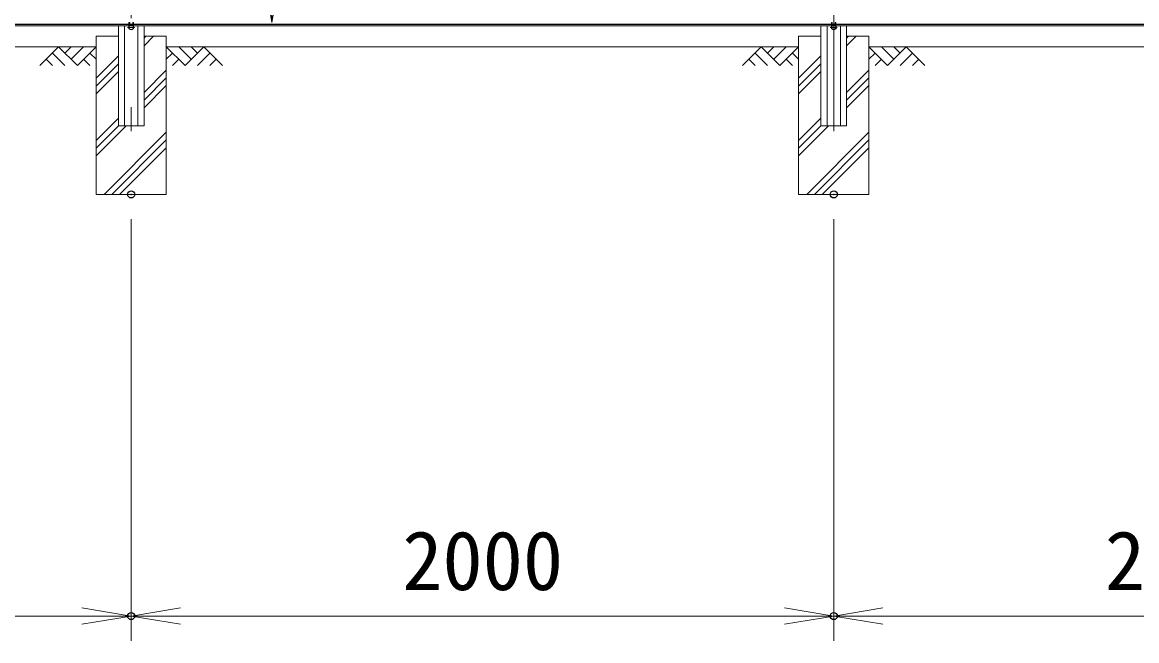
# Model space of a CAD drawing. Units: millimetres at full size. Extents: x -14700 to 14700, y -10395 to 10395.
# Drawn here: x -9954 to -6782, y -3047 to -1288 of the extents above; entities that cross this region are included whole.
import ezdxf
from ezdxf.enums import TextEntityAlignment as Align

# ---------------------------------------------------------------- set-up
doc = ezdxf.new("R2010")
doc.units = ezdxf.units.MM
doc.header["$LTSCALE"] = 40
doc.header["$PDMODE"] = 32
doc.header["$PDSIZE"] = 20
doc.linetypes.add('USER1', pattern=[50.8, 31.75, -6.35, 6.35, -6.35])
for name, color, linetype, lineweight in [('0-0_D-STR1', 1, 'Continuous', 18), ('0-1_D-BMK', 2, 'USER1', 13), ('0-2_D-STR3', 3, 'Continuous', 13), ('0-3_D-STR4', 7, 'Continuous', 18), ('0-4_D-BGD', 7, 'Continuous', 18), ('0-5_D-DCR-HCH', 7, 'Continuous', 13), ('0-6_D-STR-DIM', 7, 'Continuous', 13), ('0-7_0', 7, 'Continuous', 18), ('0-9_D-STR-TXT', 7, 'Continuous', 13)]:
    doc.layers.add(name, color=color, linetype=linetype, lineweight=lineweight)
doc.layers.add('0-8_Defpoints', color=253, linetype='Continuous')
doc.styles.add('ＭＳ ゴシック', font='')
doc.styles.get('ＭＳ ゴシック').set_extended_font_data('MS Gothic')

# ---------------------------------------------------------------- blocks, each defined once
blk = doc.blocks.new('_Open')
at = {"layer": '0-7_0'}
blk.add_line((-40, 6.67), (0, 0), dxfattribs=at)
blk.add_lwpolyline([(-40, -6.67), (0, 0), (-40, 0)], dxfattribs=at)

msp = doc.modelspace()

# ---------------------------------------------------------------- linework, layer by layer
at = {"layer": '0-0_D-STR1'}
for p, q in [((-11719.24, -1293.48), (1155.76, -1293.48)), ((-11719.24, -1297.48), (1155.76, -1297.48)), ((-9680.74, -1582.48), (-9680.74, -1297.48)), ((-9663.24, -1582.48), (-9663.24, -1297.48)), ((-9625.24, -1582.48), (-9625.24, -1297.48)), ((-9607.74, -1582.48), (-9607.74, -1297.48)), ((-7680.74, -1582.48), (-7680.74, -1297.48)), ((-7663.24, -1582.48), (-7663.24, -1297.48)), ((-7625.24, -1582.48), (-7625.24, -1297.48)), ((-7607.74, -1582.48), (-7607.74, -1297.48)), ((-9680.74, -1582.48), (-9607.74, -1582.48)), ((-7680.74, -1582.48), (-7607.74, -1582.48))]:
    msp.add_line(p, q, dxfattribs=at)
at = {"layer": '0-1_D-BMK'}
for p, q in [((-9644.24, 502.52), (-9644.24, -1597.48)), ((-7644.24, -1130.11), (-7644.24, -1597.48)), ((-9634.24, -1301.98), (-9654.24, -1301.98)), ((-7634.24, -1301.98), (-7654.24, -1301.98))]:
    msp.add_line(p, q, dxfattribs=at)
at = {"layer": '0-2_D-STR3'}
for p, q in [((-11719.24, -1292.48), (1155.76, -1292.48)), ((-9644.24, -1294.47), (-9650.74, -1298.23)), ((-9650.74, -1298.23), (-9650.74, -1305.73)), ((-9650.49, -1298.08), (-9650.49, -1287.98)), ((-9650.49, -1287.98), (-9648.49, -1287.98)), ((-9648.49, -1296.93), (-9648.49, -1287.98)), ((-9637.74, -1298.23), (-9644.24, -1294.47)), ((-9639.99, -1296.93), (-9639.99, -1287.98)), ((-9639.99, -1287.98), (-9637.99, -1287.98)), ((-9637.99, -1298.08), (-9637.99, -1287.98)), ((-9637.74, -1305.73), (-9637.74, -1298.23)), ((-7644.24, -1294.47), (-7650.74, -1298.23)), ((-7650.74, -1298.23), (-7650.74, -1305.73)), ((-7650.49, -1298.08), (-7650.49, -1287.98)), ((-7650.49, -1287.98), (-7648.49, -1287.98)), ((-7648.49, -1296.93), (-7648.49, -1287.98)), ((-7637.74, -1298.23), (-7644.24, -1294.47)), ((-7639.99, -1296.93), (-7639.99, -1287.98)), ((-7639.99, -1287.98), (-7637.99, -1287.98)), ((-7637.99, -1298.08), (-7637.99, -1287.98)), ((-7637.74, -1305.73), (-7637.74, -1298.23)), ((-9650.74, -1305.73), (-9644.24, -1309.48)), ((-9644.24, -1309.48), (-9637.74, -1305.73)), ((-7650.74, -1305.73), (-7644.24, -1309.48)), ((-7644.24, -1309.48), (-7637.74, -1305.73))]:
    msp.add_line(p, q, dxfattribs=at)
for centre in [(-9644.24, -1301.98), (-7644.24, -1301.98)]:
    msp.add_circle(centre, 6.25, dxfattribs=at)
at = {"layer": '0-3_D-STR4'}
for p, q in [((-9744.24, -1327.48), (-9744.24, -1777.48)), ((-9680.74, -1327.48), (-9744.24, -1327.48)), ((-9544.24, -1327.48), (-9607.74, -1327.48)), ((-9544.24, -1327.48), (-9544.24, -1777.48)), ((-7744.24, -1327.48), (-7744.24, -1777.48)), ((-7680.74, -1327.48), (-7744.24, -1327.48)), ((-7544.24, -1327.48), (-7607.74, -1327.48)), ((-7544.24, -1327.48), (-7544.24, -1777.48)), ((-9544.24, -1777.48), (-9744.24, -1777.48)), ((-7544.24, -1777.48), (-7744.24, -1777.48))]:
    msp.add_line(p, q, dxfattribs=at)
at = {"layer": '0-4_D-BGD'}
for p, q in [((-9744.24, -1357.48), (-11431.74, -1357.48)), ((-9544.24, -1357.48), (-7744.24, -1357.48)), ((-5856.74, -1357.48), (-7544.24, -1357.48))]:
    msp.add_line(p, q, dxfattribs=at)
at = {"layer": '0-5_D-DCR-HCH'}
for p, q in [((-9607.74, -1354.54), (-9580.68, -1327.48)), ((-9607.74, -1332.44), (-9602.77, -1327.48)), ((-7607.74, -1354.54), (-7580.68, -1327.48)), ((-7607.74, -1332.44), (-7602.77, -1327.48)), ((-9850.66, -1357.48), (-9903.87, -1410.69)), ((-9850.66, -1357.48), (-9797.45, -1410.69)), ((-9832.93, -1375.22), (-9815.19, -1357.48)), ((-9815.19, -1392.95), (-9779.71, -1357.48)), ((-9797.45, -1410.69), (-9744.24, -1357.48)), ((-9491.03, -1410.69), (-9544.24, -1357.48)), ((-9473.29, -1392.95), (-9508.76, -1357.48)), ((-9437.81, -1357.48), (-9491.03, -1410.69)), ((-9455.46, -1375.31), (-9473.29, -1357.48)), ((-9437.81, -1357.48), (-9384.6, -1410.69)), ((-7850.66, -1357.48), (-7903.87, -1410.69)), ((-7850.66, -1357.48), (-7797.45, -1410.69)), ((-7832.93, -1375.22), (-7815.19, -1357.48)), ((-7815.19, -1392.95), (-7779.71, -1357.48)), ((-7797.45, -1410.69), (-7744.24, -1357.48)), ((-7491.03, -1410.69), (-7544.24, -1357.48)), ((-7473.29, -1392.95), (-7508.76, -1357.48)), ((-7437.81, -1357.48), (-7491.03, -1410.69)), ((-7455.46, -1375.31), (-7473.29, -1357.48)), ((-7437.81, -1357.48), (-7384.6, -1410.69)), ((-9886.14, -1392.95), (-9868.32, -1410.69)), ((-9868.4, -1375.22), (-9832.76, -1410.69)), ((-9779.71, -1392.95), (-9761.89, -1410.69)), ((-9761.98, -1375.22), (-9744.24, -1392.87)), ((-9744.24, -1446.85), (-9680.74, -1383.35)), ((-9526.5, -1375.22), (-9544.24, -1392.87)), ((-9508.76, -1392.95), (-9526.58, -1410.69)), ((-9420.08, -1375.22), (-9455.71, -1410.69)), ((-9402.34, -1392.95), (-9420.16, -1410.69)), ((-7886.14, -1392.95), (-7868.32, -1410.69)), ((-7868.4, -1375.22), (-7832.76, -1410.69)), ((-7779.71, -1392.95), (-7761.89, -1410.69)), ((-7761.98, -1375.22), (-7744.24, -1392.87)), ((-7744.24, -1446.85), (-7680.74, -1383.35)), ((-7526.5, -1375.22), (-7544.24, -1392.87)), ((-7508.76, -1392.95), (-7526.58, -1410.69)), ((-7420.08, -1375.22), (-7455.71, -1410.69)), ((-7402.34, -1392.95), (-7420.16, -1410.69)), ((-9744.24, -1468.94), (-9680.74, -1405.44)), ((-9607.74, -1487.12), (-9544.24, -1423.62)), ((-7744.24, -1468.94), (-7680.74, -1405.44)), ((-7607.74, -1487.12), (-7544.24, -1423.62)), ((-9744.24, -1491.04), (-9680.74, -1427.54)), ((-9607.74, -1509.22), (-9544.24, -1445.72)), ((-7744.24, -1491.04), (-7680.74, -1427.54)), ((-7607.74, -1509.22), (-7544.24, -1445.72)), ((-9607.74, -1531.32), (-9544.24, -1467.82)), ((-7607.74, -1531.32), (-7544.24, -1467.82)), ((-9744.24, -1623.62), (-9680.74, -1560.12)), ((-9744.24, -1645.72), (-9680.74, -1582.22)), ((-9744.24, -1667.82), (-9658.9, -1582.48)), ((-7744.24, -1623.62), (-7680.74, -1560.12)), ((-7744.24, -1645.72), (-7680.74, -1582.22)), ((-7744.24, -1667.82), (-7658.9, -1582.48)), ((-9721.32, -1777.48), (-9544.24, -1600.4)), ((-7721.32, -1777.48), (-7544.24, -1600.4)), ((-9699.22, -1777.48), (-9544.24, -1622.5)), ((-9677.12, -1777.48), (-9544.24, -1644.59)), ((-7699.22, -1777.48), (-7544.24, -1622.5)), ((-7677.12, -1777.48), (-7544.24, -1644.59)), ((-9544.54, -1777.48), (-9544.24, -1777.18)), ((-7544.54, -1777.48), (-7544.24, -1777.18))]:
    msp.add_line(p, q, dxfattribs=at)
at = {"layer": '0-6_D-STR-DIM'}
for p, q in [((-9644.24, -1847.48), (-9644.24, -3047.48)), ((-9644.24, -1847.48), (-9644.24, -3047.48)), ((-7644.24, -1847.48), (-7644.24, -3047.48)), ((-7644.24, -1847.48), (-7644.24, -3047.48)), ((-11644.24, -2977.48), (-9644.24, -2977.48)), ((-9644.24, -2977.48), (-7644.24, -2977.48)), ((-7644.24, -2977.48), (-5644.24, -2977.48))]:
    msp.add_line(p, q, dxfattribs=at)
at = {"layer": '0-8_Defpoints'}
for p in [(-9644.24, -1777.48), (-7644.24, -1777.48), (-9644.24, -2977.48), (-7644.24, -2977.48)]:
    msp.add_point(p, dxfattribs=at)
at = {"layer": '0-9_D-STR-TXT'}
msp.add_lwpolyline([(-6806.37, -1083.48), (-9243.61, -1083.48), (-9243.61, -1288.08)], dxfattribs=at)

# ---------------------------------------------------------------- block references
at = {"layer": '0-6_D-STR-DIM', "xscale": 3.5, "yscale": 3.5}
for p in [(-9644.24, -2977.48), (-7644.24, -2977.48)]:
    msp.add_blockref('_Open', p, dxfattribs=at)
at = {"layer": '0-6_D-STR-DIM', "xscale": 3.5, "yscale": 3.5, "rotation": 180}
for p in [(-9644.24, -2977.48), (-7644.24, -2977.48)]:
    msp.add_blockref('_Open', p, dxfattribs=at)
at = {"layer": '0-9_D-STR-TXT', "xscale": 3.5, "yscale": 3.5, "rotation": 270}
msp.add_blockref('_Open', (-9243.61, -1288.08), dxfattribs=at)

# ---------------------------------------------------------------- texts
at = {"layer": '0-6_D-STR-DIM', "style": 'ＭＳ ゴシック'}
for p in [(-8872.68, -2953.86), (-6872.68, -2953.86)]:
    msp.add_text('2000', height=168.3, dxfattribs=at).set_placement(p, align=Align.BOTTOM_LEFT)

doc.saveas('drawing.dxf')
